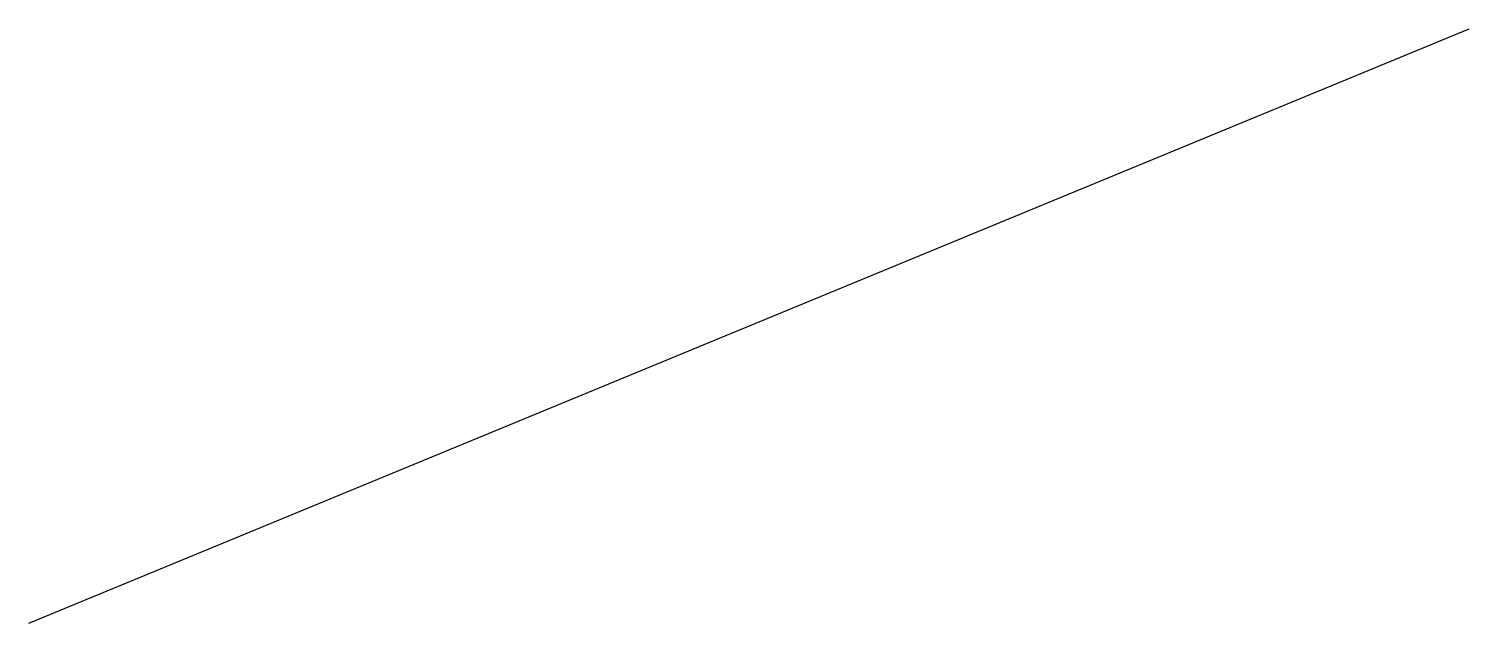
# Model space of a CAD drawing. Header units: millimetres. Extents: x 2378 to 4027, y 1366 to 2046.
import ezdxf

# ---------------------------------------------------------------- set-up
doc = ezdxf.new("R2010")
doc.units = ezdxf.units.MM

msp = doc.modelspace()

# ---------------------------------------------------------------- linework, layer by layer
msp.add_line((2378.2, 1365.6), (4027.3, 2046))

doc.saveas('drawing.dxf')
